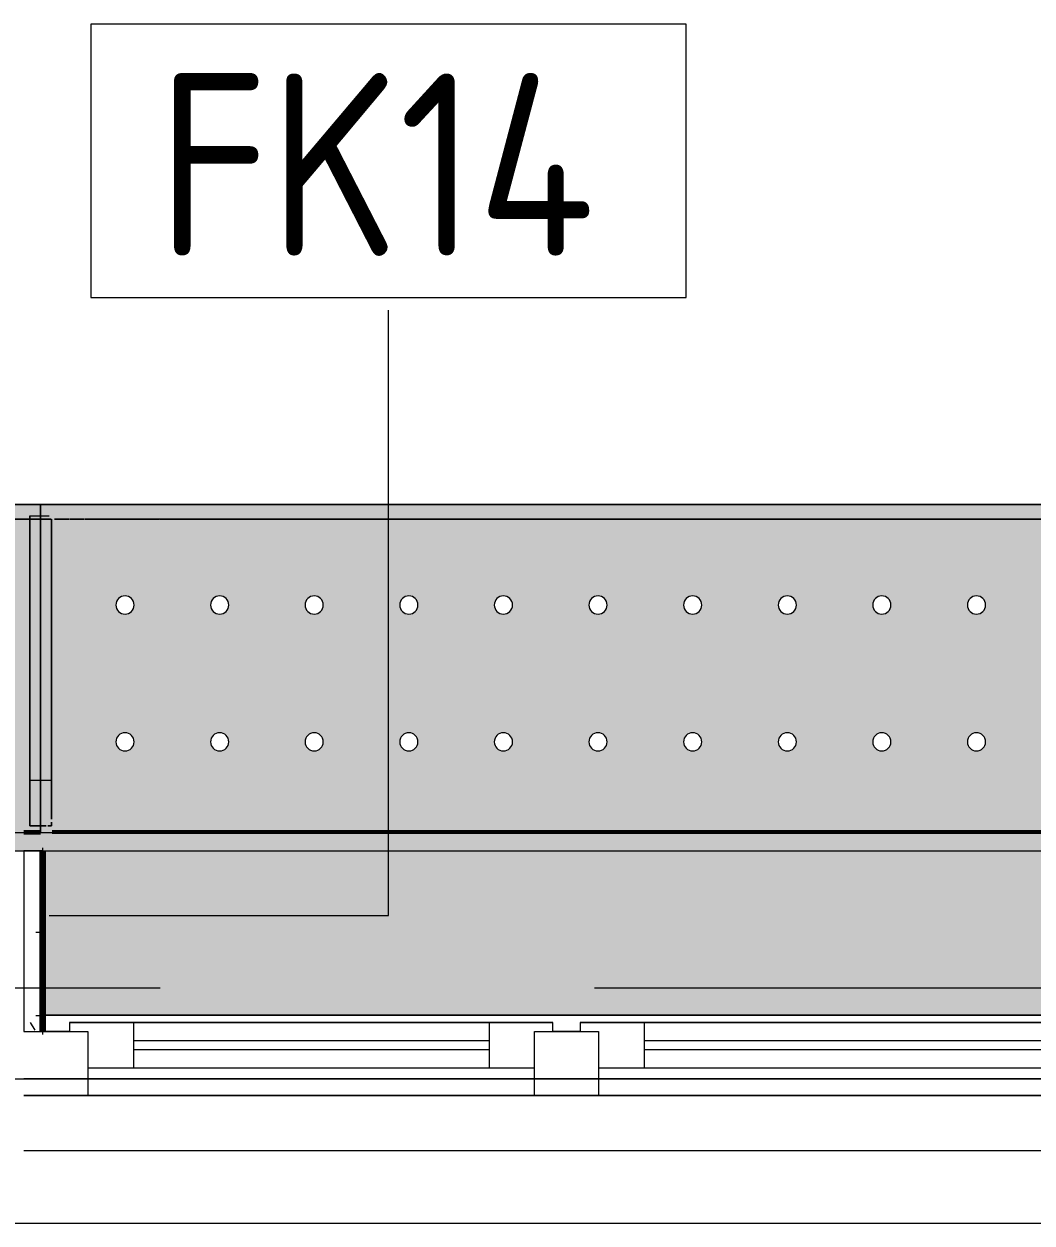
# Model space of a CAD drawing. Header units: millimetres. Extents: x 81469 to 279813, y -8553 to 29000.
# Drawn here: x 94780 to 95886, y -258 to 1057 of the extents above; entities that cross this region are included whole.
import ezdxf

# ---------------------------------------------------------------- set-up
doc = ezdxf.new("R2010")
doc.units = ezdxf.units.MM
doc.linetypes.add('Осевая', pattern=[3175, 635, -476.25, 1587.5, -476.25])
for name, color, linetype, lineweight in [('A-GLAZ', 7, 'Continuous', 9), ('A-GLAZ-1', 7, 'Continuous', 13), ('A-WALL-IDEN', 7, 'Continuous', 9), ('I-WALL', 7, 'Continuous', 9), ('Оси-2', 7, 'Осевая', 9)]:
    doc.layers.add(name, color=color, linetype=linetype, lineweight=lineweight)
for name, color, linetype, lineweight, true_color in [('A-WALL-1', 7, 'Continuous', 9, 0xc0c0c0), ('I-WALL-10', 7, 'Continuous', 53, 0xe0bbbf), ('I-WALL-11', 7, 'Continuous', 53, 0xeaa7bf), ('I-WALL-14', 7, 'Continuous', 80, 0xffd2ff), ('I-WALL-4', 7, 'Continuous', 9, 0xc0c0c0), ('S-WALL-ANLY', 7, 'Continuous', 13, 0x008040), ('Знаки-1', 9, 'Continuous', 9, 0x808080), ('Знаки-3', 7, 'Continuous', 9, 0xd1cabb), ('Знаки-5', 7, 'Continuous', 9, 0xc1bbaf), ('Знаки-6', 7, 'Continuous', 9, 0xaba79f), ('Знаки-7', 7, 'Continuous', 9, 0xccc5b7), ('Знаки-8', 7, 'Continuous', 9, 0xd4ccbd)]:
    doc.layers.add(name, color=color, linetype=linetype, lineweight=lineweight, true_color=true_color)
doc.layers.add('Знаки-4', color=7, linetype='Continuous', lineweight=9, transparency=0.5)
doc.styles.add('GOST Common_1', font='GOST_Common.ttf', dxfattribs={"width": 0.9, "height": 200})
pattern_1 = [(0, (0, 0), (121.92, 30.48), [10.058, -81.382, 10.058, -81.382, -487.68]), (0, (0, 0), (121.92, 30.48), [-182.88, 10.058, -172.822, 10.058, -81.382, -213.36]), (0, (0, 0), (121.92, 30.48), [-457.2, 10.058, -50.902, 10.058, -142.342]), (120, (45.72, 15.24), (-87.356454, 90.345817), [10.058, -81.382, 10.058, -81.382, -487.68]), (120, (45.72, 15.24), (-87.356454, 90.345817), [-182.88, 10.058, -172.822, 10.058, -81.382, -213.36]), (120, (45.72, 15.24), (-87.356454, 90.345817), [-457.2, 10.058, -50.902, 10.058, -142.342]), (240, (60.96, 76.2), (-34.563546, -120.825817), [10.058, -81.382, 10.058, -81.382, -487.68]), (240, (60.96, 76.2), (-34.563546, -120.825817), [-182.88, 10.058, -172.822, 10.058, -81.382, -213.36]), (240, (60.96, 76.2), (-34.563546, -120.825817), [-457.2, 10.058, -50.902, 10.058, -142.342])]

# ---------------------------------------------------------------- blocks, each defined once
blk = doc.blocks.new('120_Окно_СКБ_2Ст_Фрамуга сверху - 120_Окно_СКБ_2Ст_2300х2500_h_ ДОО-19727959-План отделки стен 3 этажа в осях 23-33')
at = {"layer": 'A-GLAZ'}
for p, q in [((1150, -57), (-1150, -57)), ((-1080, -57), (1080, -57)), ((-1030, -107), (470, -107)), ((470, -117), (-1030, -117)), ((640, -107), (1030, -107)), ((1030, -117), (640, -117)), ((540, -127), (570, -127)), ((540, -127), (570, -127)), ((1100, -127), (1130, -127))]:
    blk.add_line(p, q, dxfattribs=at)
at = {"layer": 'A-GLAZ-1'}
for p, q in [((520, -127), (520, -57)), ((520, -57), (590, -57)), ((590, -57), (590, -127)), ((1080, -127), (1080, -57)), ((1080, -57), (1150, -57)), ((520, -87), (-1080, -87)), ((470, -137), (470, -87)), ((520, -127), (520, -87)), ((1080, -87), (590, -87)), ((590, -87), (590, -127)), ((640, -137), (640, -87)), ((1030, -137), (1030, -87)), ((1080, -127), (1080, -87)), ((590, -127), (520, -127)), ((540, -127), (520, -127)), ((540, -137), (540, -127)), ((590, -127), (570, -127)), ((570, -127), (570, -137)), ((1150, -127), (1080, -127)), ((1100, -127), (1080, -127)), ((1100, -137), (1100, -127)), ((-1100, -137), (540, -137)), ((540, -137), (-1100, -137)), ((570, -137), (1100, -137)), ((1100, -137), (570, -137))]:
    blk.add_line(p, q, dxfattribs=at)
blk = doc.blocks.new('Зашивка радиатора_ с перфорацией М7_1 - Зашивка радиатора_ с перфорацией М7_1-31137119-План отделки стен 3 этажа в осях 23-33')
at = {"layer": 'Знаки-4'}
for points in [[(1888.3, 380), (-370, 380), (-370, 200), (1888.3, 200), (1888.3, 301.2)], [(1877.3, -163.9), (-370, -163.9), (-370, -179.9), (1890, -179.9), (1890, -163.9), (1877.7, -163.9)], [(845.9, -163.9), (840, -163.9), (840.7, -179.9), (880, -179.9), (879.3, -163.9), (850, -163.9)], [(850.3, -163.9), (850, -163.9), (850.3, -179.9), (870, -179.9), (869.7, -163.9), (851.3, -163.9)], [(950.3, -163.9), (940, -163.9), (940.7, -179.9), (980, -179.9), (979.3, -163.9), (951.3, -163.9)], [(967.1, -163.9), (950, -163.9), (950.3, -179.9), (970, -179.9), (969.7, -163.9), (967.5, -163.9)], [(1069.7, -163.9), (1040, -163.9), (1040.7, -179.9), (1080, -179.9), (1079.3, -163.9), (1070, -163.9)], [(1050.3, -163.9), (1050, -163.9), (1050.3, -179.9), (1070, -179.9), (1069.7, -163.9), (1051.3, -163.9)], [(1050.3, -163.9), (1050, -163.9), (1050.3, -179.9), (1070, -179.9), (1069.7, -163.9), (1051.3, -163.9)], [(1160, -163.9), (1140, -163.9), (1140.7, -179.9), (1180, -179.9), (1179.3, -163.9), (1165.2, -163.9)], [(1160, -163.9), (1150, -163.9), (1150.3, -179.9), (1170, -179.9), (1169.7, -163.9), (1162.6, -163.9)], [(1240, -163.9), (1240.7, -179.9), (1280, -179.9), (1279.3, -163.9), (1240.7, -163.9)], [(1250.3, -163.9), (1250, -163.9), (1250.3, -179.9), (1270, -179.9), (1269.7, -163.9), (1251.3, -163.9)], [(1350.3, -163.9), (1340, -163.9), (1340.7, -179.9), (1380, -179.9), (1379.3, -163.9), (1351.3, -163.9)], [(1367.1, -163.9), (1350, -163.9), (1350.3, -179.9), (1370, -179.9), (1369.7, -163.9), (1368.7, -163.9)], [(1350.3, -163.9), (1350, -163.9), (1350.3, -179.9), (1370, -179.9), (1369.7, -163.9), (1351.3, -163.9)], [(1445.9, -163.9), (1440, -163.9), (1440.7, -179.9), (1480, -179.9), (1479.3, -163.9), (1450, -163.9)], [(1467.1, -163.9), (1450, -163.9), (1450.3, -179.9), (1470, -179.9), (1469.7, -163.9), (1468.7, -163.9)], [(1540, -163.9), (1540.7, -179.9), (1580, -179.9), (1579.3, -163.9), (1540.7, -163.9)], [(1552.9, -163.9), (1550, -163.9), (1550.3, -179.9), (1570, -179.9), (1569.7, -163.9), (1555, -163.9)], [(1655, -163.9), (1640, -163.9), (1640.7, -179.9), (1680, -179.9), (1679.3, -163.9), (1657.4, -163.9)], [(1650.3, -163.9), (1650, -163.9), (1650.3, -179.9), (1670, -179.9), (1669.7, -163.9), (1651.3, -163.9)], [(1670, -163.9), (1650, -163.9), (1650.3, -179.9), (1670, -179.9)], [(1742.7, -163.9), (1740, -163.9), (1740.7, -179.9), (1780, -179.9), (1779.3, -163.9), (1742.8, -163.9)], [(1768.7, -163.9), (1750, -164.7), (1750.3, -179.9), (1770, -179.9), (1769.7, -163.9)]]:
    blk.add_hatch(color=256, dxfattribs=at).paths.add_polyline_path(points)
h = blk.add_hatch(color=256, dxfattribs=at)
h.paths.add_polyline_path([(1890, 180), (-370, 179.5), (-370, -179.9), (1890, -179.9), (1890, 172.8)])
h.paths.add_polyline_path([(1071.2, 90.4), (1076.2, 89), (1079.9, 85.4), (1081.2, 80.4), (1079.9, 75.4), (1076.2, 71.7), (1071.2, 70.4), (1066.2, 71.7), (1062.6, 75.4), (1061.2, 80.4), (1062.6, 85.4), (1066.2, 89), (1068.7, 90)])
h.paths.add_polyline_path([(863.7, 90.4), (868.7, 89), (872.4, 85.4), (873.7, 80.4), (872.4, 75.4), (868.7, 71.7), (863.7, 70.4), (858.7, 71.7), (855.1, 75.4), (853.7, 80.4), (855.1, 85.4), (858.7, 89), (861.2, 90)])
h.paths.add_polyline_path([(967.5, 90.4), (972.5, 89), (976.2, 85.4), (977.5, 80.4), (976.2, 75.4), (972.5, 71.7), (967.5, 70.4), (962.5, 71.7), (958.8, 75.4), (957.5, 80.4), (958.8, 85.4), (962.5, 89), (964.9, 90)])
h.paths.add_polyline_path([(1590, 90.4), (1595, 89), (1598.7, 85.4), (1600, 80.4), (1598.7, 75.4), (1595, 71.7), (1590, 70.4), (1585, 71.7), (1581.3, 75.4), (1580, 80.4), (1581.3, 85.4), (1585, 89), (1587.4, 90)])
h.paths.add_polyline_path([(1175, 90.4), (1180, 89), (1183.7, 85.4), (1185, 80.4), (1183.7, 75.4), (1180, 71.7), (1175, 70.4), (1170, 71.7), (1166.3, 75.4), (1165, 80.4), (1166.3, 85.4), (1170, 89), (1172.4, 90)])
h.paths.add_polyline_path([(1486.2, 90.4), (1491.2, 89), (1494.9, 85.4), (1496.2, 80.4), (1494.9, 75.4), (1491.2, 71.7), (1486.2, 70.4), (1481.2, 71.7), (1477.6, 75.4), (1476.2, 80.4), (1477.6, 85.4), (1481.2, 89), (1483.7, 90)])
h.paths.add_polyline_path([(1382.5, 90.4), (1387.5, 89), (1391.2, 85.4), (1392.5, 80.4), (1391.2, 75.4), (1387.5, 71.7), (1382.5, 70.4), (1377.5, 71.7), (1373.8, 75.4), (1372.5, 80.4), (1373.8, 85.4), (1377.5, 89), (1379.9, 90)])
h.paths.add_polyline_path([(1278.7, 90.4), (1283.7, 89), (1287.4, 85.4), (1288.7, 80.4), (1287.4, 75.4), (1283.7, 71.7), (1278.7, 70.4), (1273.7, 71.7), (1270.1, 75.4), (1268.7, 80.4), (1270.1, 85.4), (1273.7, 89), (1276.2, 90)])
h.paths.add_polyline_path([(1797.5, 90.4), (1802.5, 89), (1806.2, 85.4), (1807.5, 80.4), (1806.2, 75.4), (1802.5, 71.7), (1797.5, 70.4), (1792.5, 71.7), (1788.8, 75.4), (1787.5, 80.4), (1788.8, 85.4), (1792.5, 89), (1794.9, 90)])
h.paths.add_polyline_path([(1693.7, 90.4), (1698.7, 89), (1702.4, 85.4), (1703.7, 80.4), (1702.4, 75.4), (1698.7, 71.7), (1693.7, 70.4), (1688.7, 71.7), (1685.1, 75.4), (1683.7, 80.4), (1685.1, 85.4), (1688.7, 89), (1691.2, 90)])
h.paths.add_polyline_path([(-277.5, 90.4), (-272.5, 89), (-268.8, 85.4), (-267.5, 80.4), (-268.8, 75.4), (-272.5, 71.7), (-277.5, 70.4), (-282.5, 71.7), (-286.2, 75.4), (-287.5, 80.4), (-286.2, 85.4), (-282.5, 89), (-280.1, 90)])
h.paths.add_polyline_path([(552.5, 90.4), (557.5, 89), (561.2, 85.4), (562.5, 80.4), (561.2, 75.4), (557.5, 71.7), (552.5, 70.4), (547.5, 71.7), (543.8, 75.4), (542.5, 80.4), (543.8, 85.4), (547.5, 89), (549.9, 90)])
h.paths.add_polyline_path([(656.2, 90.4), (661.2, 89), (664.9, 85.4), (666.2, 80.4), (664.9, 75.4), (661.2, 71.7), (656.2, 70.4), (651.2, 71.7), (647.6, 75.4), (646.2, 80.4), (647.6, 85.4), (651.2, 89), (653.7, 90)])
h.paths.add_polyline_path([(137.5, 90.4), (142.5, 89), (146.2, 85.4), (147.5, 80.4), (146.2, 75.4), (142.5, 71.7), (137.5, 70.4), (132.5, 71.7), (128.8, 75.4), (127.5, 80.4), (128.8, 85.4), (132.5, 89), (134.9, 90)])
h.paths.add_polyline_path([(-70, 90.4), (-65, 89), (-61.3, 85.4), (-60, 80.4), (-61.3, 75.4), (-65, 71.7), (-70, 70.4), (-75, 71.7), (-78.7, 75.4), (-80, 80.4), (-78.7, 85.4), (-75, 89), (-72.6, 90)])
h.paths.add_polyline_path([(345, 90.4), (350, 89), (353.7, 85.4), (355, 80.4), (353.7, 75.4), (350, 71.7), (345, 70.4), (340, 71.7), (336.3, 75.4), (335, 80.4), (336.3, 85.4), (340, 89), (342.4, 90)])
h.paths.add_polyline_path([(241.2, 90.4), (246.2, 89), (249.9, 85.4), (251.2, 80.4), (249.9, 75.4), (246.2, 71.7), (241.2, 70.4), (236.2, 71.7), (232.6, 75.4), (231.2, 80.4), (232.6, 85.4), (236.2, 89), (238.7, 90)])
h.paths.add_polyline_path([(-173.8, 90.4), (-168.8, 89), (-165.1, 85.4), (-163.8, 80.4), (-165.1, 75.4), (-168.8, 71.7), (-173.8, 70.4), (-178.8, 71.7), (-182.4, 75.4), (-183.8, 80.4), (-182.4, 85.4), (-178.8, 89), (-176.3, 90)])
h.paths.add_polyline_path([(448.7, 90.4), (453.7, 89), (457.4, 85.4), (458.7, 80.4), (457.4, 75.4), (453.7, 71.7), (448.7, 70.4), (443.7, 71.7), (440.1, 75.4), (438.7, 80.4), (440.1, 85.4), (443.7, 89), (446.2, 90)])
h.paths.add_polyline_path([(33.7, 90.4), (38.7, 89), (42.4, 85.4), (43.7, 80.4), (42.4, 75.4), (38.7, 71.7), (33.7, 70.4), (28.7, 71.7), (25.1, 75.4), (23.7, 80.4), (25.1, 85.4), (28.7, 89), (31.2, 90)])
h.paths.add_polyline_path([(760, 90.4), (765, 89), (768.7, 85.4), (770, 80.4), (768.7, 75.4), (765, 71.7), (760, 70.4), (755, 71.7), (751.3, 75.4), (750, 80.4), (751.3, 85.4), (755, 89), (757.4, 90)])
h.paths.add_polyline_path([(760, -59.6), (765, -61), (768.7, -64.6), (770, -69.6), (768.7, -74.6), (765, -78.3), (760, -79.6), (755, -78.3), (751.3, -74.6), (750, -69.6), (751.3, -64.6), (755, -61), (757.4, -60)])
h.paths.add_polyline_path([(1382.5, -59.6), (1387.5, -61), (1391.2, -64.6), (1392.5, -69.6), (1391.2, -74.6), (1387.5, -78.3), (1382.5, -79.6), (1377.5, -78.3), (1373.8, -74.6), (1372.5, -69.6), (1373.8, -64.6), (1377.5, -61), (1379.9, -60)])
h.paths.add_polyline_path([(1278.7, -59.6), (1283.7, -61), (1287.4, -64.6), (1288.7, -69.6), (1287.4, -74.6), (1283.7, -78.3), (1278.7, -79.6), (1273.7, -78.3), (1270.1, -74.6), (1268.7, -69.6), (1270.1, -64.6), (1273.7, -61), (1276.2, -60)])
h.paths.add_polyline_path([(1175, -59.6), (1180, -61), (1183.7, -64.6), (1185, -69.6), (1183.7, -74.6), (1180, -78.3), (1175, -79.6), (1170, -78.3), (1166.3, -74.6), (1165, -69.6), (1166.3, -64.6), (1170, -61), (1172.4, -60)])
h.paths.add_polyline_path([(863.7, -59.6), (868.7, -61), (872.4, -64.6), (873.7, -69.6), (872.4, -74.6), (868.7, -78.3), (863.7, -79.6), (858.7, -78.3), (855.1, -74.6), (853.7, -69.6), (855.1, -64.6), (858.7, -61), (861.2, -60)])
h.paths.add_polyline_path([(1071.2, -59.6), (1076.2, -61), (1079.9, -64.6), (1081.2, -69.6), (1079.9, -74.6), (1076.2, -78.3), (1071.2, -79.6), (1066.2, -78.3), (1062.6, -74.6), (1061.2, -69.6), (1062.6, -64.6), (1066.2, -61), (1068.7, -60)])
h.paths.add_polyline_path([(967.5, -59.6), (972.5, -61), (976.2, -64.6), (977.5, -69.6), (976.2, -74.6), (972.5, -78.3), (967.5, -79.6), (962.5, -78.3), (958.8, -74.6), (957.5, -69.6), (958.8, -64.6), (962.5, -61), (964.9, -60)])
h.paths.add_polyline_path([(1486.2, -59.6), (1491.2, -61), (1494.9, -64.6), (1496.2, -69.6), (1494.9, -74.6), (1491.2, -78.3), (1486.2, -79.6), (1481.2, -78.3), (1477.6, -74.6), (1476.2, -69.6), (1477.6, -64.6), (1481.2, -61), (1483.7, -60)])
h.paths.add_polyline_path([(1797.5, -59.6), (1802.5, -61), (1806.2, -64.6), (1807.5, -69.6), (1806.2, -74.6), (1802.5, -78.3), (1797.5, -79.6), (1792.5, -78.3), (1788.8, -74.6), (1787.5, -69.6), (1788.8, -64.6), (1792.5, -61), (1794.9, -60)])
h.paths.add_polyline_path([(1693.7, -59.6), (1698.7, -61), (1702.4, -64.6), (1703.7, -69.6), (1702.4, -74.6), (1698.7, -78.3), (1693.7, -79.6), (1688.7, -78.3), (1685.1, -74.6), (1683.7, -69.6), (1685.1, -64.6), (1688.7, -61), (1691.2, -60)])
h.paths.add_polyline_path([(1590, -59.6), (1595, -61), (1598.7, -64.6), (1600, -69.6), (1598.7, -74.6), (1595, -78.3), (1590, -79.6), (1585, -78.3), (1581.3, -74.6), (1580, -69.6), (1581.3, -64.6), (1585, -61), (1587.4, -60)])
h.paths.add_polyline_path([(656.2, -59.6), (661.2, -61), (664.9, -64.6), (666.2, -69.6), (664.9, -74.6), (661.2, -78.3), (656.2, -79.6), (651.2, -78.3), (647.6, -74.6), (646.2, -69.6), (647.6, -64.6), (651.2, -61), (653.7, -60)])
h.paths.add_polyline_path([(552.5, -59.6), (557.5, -61), (561.2, -64.6), (562.5, -69.6), (561.2, -74.6), (557.5, -78.3), (552.5, -79.6), (547.5, -78.3), (543.8, -74.6), (542.5, -69.6), (543.8, -64.6), (547.5, -61), (549.9, -60)])
h.paths.add_polyline_path([(-277.5, -59.6), (-272.5, -61), (-268.8, -64.6), (-267.5, -69.6), (-268.8, -74.6), (-272.5, -78.3), (-277.5, -79.6), (-282.5, -78.3), (-286.2, -74.6), (-287.5, -69.6), (-286.2, -64.6), (-282.5, -61), (-280.1, -60)])
h.paths.add_polyline_path([(137.5, -59.6), (142.5, -61), (146.2, -64.6), (147.5, -69.6), (146.2, -74.6), (142.5, -78.3), (137.5, -79.6), (132.5, -78.3), (128.8, -74.6), (127.5, -69.6), (128.8, -64.6), (132.5, -61), (134.9, -60)])
h.paths.add_polyline_path([(33.7, -59.6), (38.7, -61), (42.4, -64.6), (43.7, -69.6), (42.4, -74.6), (38.7, -78.3), (33.7, -79.6), (28.7, -78.3), (25.1, -74.6), (23.7, -69.6), (25.1, -64.6), (28.7, -61), (31.2, -60)])
h.paths.add_polyline_path([(345, -59.6), (350, -61), (353.7, -64.6), (355, -69.6), (353.7, -74.6), (350, -78.3), (345, -79.6), (340, -78.3), (336.3, -74.6), (335, -69.6), (336.3, -64.6), (340, -61), (342.4, -60)])
h.paths.add_polyline_path([(241.2, -59.6), (246.2, -61), (249.9, -64.6), (251.2, -69.6), (249.9, -74.6), (246.2, -78.3), (241.2, -79.6), (236.2, -78.3), (232.6, -74.6), (231.2, -69.6), (232.6, -64.6), (236.2, -61), (238.7, -60)])
h.paths.add_polyline_path([(-173.8, -59.6), (-168.8, -61), (-165.1, -64.6), (-163.8, -69.6), (-165.1, -74.6), (-168.8, -78.3), (-173.8, -79.6), (-178.8, -78.3), (-182.4, -74.6), (-183.8, -69.6), (-182.4, -64.6), (-178.8, -61), (-176.3, -60)])
h.paths.add_polyline_path([(-70, -59.6), (-65, -61), (-61.3, -64.6), (-60, -69.6), (-61.3, -74.6), (-65, -78.3), (-70, -79.6), (-75, -78.3), (-78.7, -74.6), (-80, -69.6), (-78.7, -64.6), (-75, -61), (-72.6, -60)])
h.paths.add_polyline_path([(448.7, -59.6), (453.7, -61), (457.4, -64.6), (458.7, -69.6), (457.4, -74.6), (453.7, -78.3), (448.7, -79.6), (443.7, -78.3), (440.1, -74.6), (438.7, -69.6), (440.1, -64.6), (443.7, -61), (446.2, -60)])
at = {"layer": 'Знаки-1'}
for p, q in [((1888.3, 380), (-370, 380)), ((1890, -179.9), (1890, 180)), ((-370, -179.9), (1890, -179.9))]:
    blk.add_line(p, q, dxfattribs=at)
for centre, start, end in [((863.7, 80.4), 0, 180), ((863.7, 80.4), 180, 0), ((967.5, 80.4), 0, 180), ((967.5, 80.4), 180, 0), ((1071.2, 80.4), 0, 180), ((1071.2, 80.4), 180, 0), ((1175, 80.4), 0, 180), ((1175, 80.4), 180, 0), ((1278.7, 80.4), 0, 180), ((1278.7, 80.4), 180, 0), ((1382.5, 80.4), 0, 180), ((1382.5, 80.4), 180, 0), ((1486.2, 80.4), 0, 180), ((1486.2, 80.4), 180, 360), ((1590, 80.4), 0, 180), ((1590, 80.4), 180, 0), ((1693.7, 80.4), 0, 180), ((1693.7, 80.4), 180, 360), ((1797.5, 80.4), 0, 180), ((1797.5, 80.4), 180, 0), ((863.7, -69.6), 0, 180), ((967.5, -69.6), 0, 180), ((1071.2, -69.6), 0, 180), ((1175, -69.6), 0, 180), ((1278.7, -69.6), 0, 180), ((1382.5, -69.6), 0, 180), ((1486.2, -69.6), 0, 180), ((1590, -69.6), 0, 180), ((1693.7, -69.6), 0, 180), ((1797.5, -69.6), 0, 180), ((863.7, -69.6), 180, 0), ((967.5, -69.6), 180, 0), ((1071.2, -69.6), 180, 0), ((1175, -69.6), 180, 0), ((1278.7, -69.6), 180, 0), ((1382.5, -69.6), 180, 0), ((1486.2, -69.6), 180, 0), ((1590, -69.6), 180, 0), ((1693.7, -69.6), 180, 0), ((1797.5, -69.6), 180, 0)]:
    blk.add_arc(centre, 10, start, end, dxfattribs=at)
at = {"layer": 'Знаки-3'}
for p, q in [((854.8, -163.9), (851.3, -163.9)), ((865, -163.9), (855, -163.9)), ((868.7, -163.9), (865.2, -163.9)), ((954.8, -163.9), (951.3, -163.9)), ((965, -163.9), (955, -163.9)), ((968.7, -163.9), (965.2, -163.9)), ((1051.3, -163.9), (1054.8, -163.9)), ((1054.8, -163.9), (1051.3, -163.9)), ((1055, -163.9), (1063.9, -163.9)), ((1063.9, -163.9), (1055, -163.9)), ((1065.2, -163.9), (1068.7, -163.9)), ((1068.7, -163.9), (1065.2, -163.9)), ((1154.8, -163.9), (1151.3, -163.9)), ((1165, -163.9), (1155, -163.9)), ((1168.7, -163.9), (1165.2, -163.9)), ((1254.8, -163.9), (1251.3, -163.9)), ((1265, -163.9), (1255, -163.9)), ((1268.7, -163.9), (1265.2, -163.9)), ((1351.3, -163.9), (1354.8, -163.9)), ((1354.8, -163.9), (1351.3, -163.9)), ((1355, -163.9), (1365, -163.9)), ((1365, -163.9), (1355, -163.9)), ((1365.2, -163.9), (1368.7, -163.9)), ((1368.7, -163.9), (1365.2, -163.9)), ((1454.8, -163.9), (1451.3, -163.9)), ((1465, -163.9), (1455, -163.9)), ((1468.7, -163.9), (1465.2, -163.9)), ((1554.8, -163.9), (1551.3, -163.9)), ((1565, -163.9), (1555, -163.9)), ((1568.7, -163.9), (1565.2, -163.9)), ((1651.3, -163.9), (1654.8, -163.9)), ((1654.8, -163.9), (1651.3, -163.9)), ((1655, -163.9), (1665, -163.9)), ((1665, -163.9), (1655, -163.9)), ((1665.2, -163.9), (1668.7, -163.9)), ((1668.7, -163.9), (1665.2, -163.9)), ((1754.8, -163.9), (1751.3, -163.9)), ((1759.4, -163.9), (1755, -163.9)), ((1765, -163.9), (1760, -163.9)), ((1768.7, -163.9), (1765.2, -163.9)), ((1890, -163.9), (1878.3, -163.9)), ((1890, -163.9), (1890, -167.4)), ((851.3, -179.9), (854.8, -179.9)), ((855, -179.9), (865, -179.9)), ((865.2, -179.9), (868.7, -179.9)), ((951.3, -179.9), (954.8, -179.9)), ((955, -179.9), (965, -179.9)), ((965.2, -179.9), (968.7, -179.9)), ((1051.3, -179.9), (1054.8, -179.9)), ((1054.8, -179.9), (1051.3, -179.9)), ((1055, -179.9), (1063.9, -179.9)), ((1063.9, -179.9), (1055, -179.9)), ((1065.2, -179.9), (1068.7, -179.9)), ((1068.7, -179.9), (1065.2, -179.9)), ((1151.3, -179.9), (1154.8, -179.9)), ((1155, -179.9), (1165, -179.9)), ((1165.2, -179.9), (1168.7, -179.9)), ((1251.3, -179.9), (1254.8, -179.9)), ((1255, -179.9), (1265, -179.9)), ((1265.2, -179.9), (1268.7, -179.9)), ((1351.3, -179.9), (1354.8, -179.9)), ((1354.8, -179.9), (1351.3, -179.9)), ((1355, -179.9), (1365, -179.9)), ((1365, -179.9), (1355, -179.9)), ((1365.2, -179.9), (1368.7, -179.9)), ((1368.7, -179.9), (1365.2, -179.9)), ((1451.3, -179.9), (1454.8, -179.9)), ((1455, -179.9), (1465, -179.9)), ((1465.2, -179.9), (1468.7, -179.9)), ((1551.3, -179.9), (1554.8, -179.9)), ((1555, -179.9), (1565, -179.9)), ((1565.2, -179.9), (1568.7, -179.9)), ((1651.3, -179.9), (1654.8, -179.9)), ((1654.8, -179.9), (1651.3, -179.9)), ((1655, -179.9), (1665, -179.9)), ((1665, -179.9), (1655, -179.9)), ((1665.2, -179.9), (1668.7, -179.9)), ((1668.7, -179.9), (1665.2, -179.9)), ((1751.3, -179.9), (1754.8, -179.9)), ((1755, -179.9), (1765, -179.9)), ((1765.2, -179.9), (1768.7, -179.9))]:
    blk.add_line(p, q, dxfattribs=at)
at = {"layer": 'Знаки-5'}
for p, q in [((840, -163.9), (780, -163.9)), ((840, -163.9), (880, -163.9)), ((840.7, -163.9), (840, -163.9)), ((854.8, -163.9), (840.7, -163.9)), ((880, -163.9), (854.8, -163.9)), ((940, -163.9), (880, -163.9)), ((940, -163.9), (945.9, -163.9)), ((950, -163.9), (940, -163.9)), ((945.9, -163.9), (950, -163.9)), ((950, -163.9), (969.7, -163.9)), ((957.4, -163.9), (950, -163.9)), ((967.1, -163.9), (957.4, -163.9)), ((970, -163.9), (967.1, -163.9)), ((969.7, -163.9), (970, -163.9)), ((970, -163.9), (980, -163.9)), ((980, -163.9), (970, -163.9)), ((1040, -163.9), (980, -163.9)), ((1040, -163.9), (1045.9, -163.9)), ((1050, -163.9), (1040, -163.9)), ((1045.9, -163.9), (1050, -163.9)), ((1050, -163.9), (1070, -163.9)), ((1050.3, -163.9), (1050, -163.9)), ((1057.4, -163.9), (1050.3, -163.9)), ((1070, -163.9), (1057.4, -163.9)), ((1070, -163.9), (1080, -163.9)), ((1080, -163.9), (1070, -163.9)), ((1140, -163.9), (1080, -163.9)), ((1140, -163.9), (1179.3, -163.9)), ((1145.9, -163.9), (1140, -163.9)), ((1170, -163.9), (1145.9, -163.9)), ((1180, -163.9), (1170, -163.9)), ((1179.3, -163.9), (1180, -163.9)), ((1240, -163.9), (1180, -163.9)), ((1240, -163.9), (1242.7, -163.9)), ((1245.9, -163.9), (1240, -163.9)), ((1242.7, -163.9), (1250, -163.9)), ((1250, -163.9), (1245.9, -163.9)), ((1250, -163.9), (1251.3, -163.9)), ((1270, -163.9), (1250, -163.9)), ((1251.3, -163.9), (1262.6, -163.9)), ((1262.6, -163.9), (1270, -163.9)), ((1270, -163.9), (1279.3, -163.9)), ((1280, -163.9), (1270, -163.9)), ((1279.3, -163.9), (1280, -163.9)), ((1340, -163.9), (1280, -163.9)), ((1340, -163.9), (1350, -163.9)), ((1350, -163.9), (1340, -163.9)), ((1350, -163.9), (1365, -163.9)), ((1365, -163.9), (1350, -163.9)), ((1365, -163.9), (1370, -163.9)), ((1370, -163.9), (1365, -163.9)), ((1370, -163.9), (1380, -163.9)), ((1380, -163.9), (1370, -163.9)), ((1440, -163.9), (1380, -163.9)), ((1440, -163.9), (1450, -163.9)), ((1480, -163.9), (1440, -163.9)), ((1450, -163.9), (1470, -163.9)), ((1470, -163.9), (1480, -163.9)), ((1540, -163.9), (1480, -163.9)), ((1540, -163.9), (1550, -163.9)), ((1550, -163.9), (1540, -163.9)), ((1550, -163.9), (1570, -163.9)), ((1570, -163.9), (1550, -163.9)), ((1570, -163.9), (1580, -163.9)), ((1580, -163.9), (1570, -163.9)), ((1640, -163.9), (1580, -163.9)), ((1640, -163.9), (1650, -163.9)), ((1645.9, -163.9), (1640, -163.9)), ((1650, -163.9), (1645.9, -163.9)), ((1650, -163.9), (1655, -163.9)), ((1670, -163.9), (1650, -163.9)), ((1655, -163.9), (1665, -163.9)), ((1665, -163.9), (1670, -163.9)), ((1670, -163.9), (1680, -163.9)), ((1680, -163.9), (1670, -163.9)), ((1740, -163.9), (1680, -163.9)), ((1740, -163.9), (1742.7, -163.9)), ((1740.7, -163.9), (1740, -163.9)), ((1742.7, -163.9), (1740.7, -163.9)), ((1742.8, -163.9), (1759.4, -163.9)), ((1759.4, -163.9), (1742.8, -163.9)), ((1760, -163.9), (1770, -163.9)), ((1779.3, -163.9), (1760, -163.9)), ((1770, -163.9), (1780, -163.9)), ((1780, -163.9), (1779.3, -163.9)), ((1842.1, -163.9), (1780, -163.9)), ((1858.4, -163.9), (1842.7, -163.9)), ((1874.9, -163.9), (1859.2, -163.9)), ((1878.3, -163.9), (1890, -163.9)), ((1890, -167.4), (1890, -163.9)), ((1890, -167.4), (1890, -179.9)), ((780, -179.9), (840, -179.9)), ((840, -179.9), (842.7, -179.9)), ((842.7, -179.9), (840, -179.9)), ((842.7, -179.9), (870, -179.9)), ((845.9, -179.9), (842.7, -179.9)), ((850, -179.9), (845.9, -179.9)), ((865.2, -179.9), (850, -179.9)), ((870, -179.9), (865.2, -179.9)), ((870, -179.9), (880, -179.9)), ((874.1, -179.9), (870, -179.9)), ((880, -179.9), (874.1, -179.9)), ((880, -179.9), (940, -179.9)), ((940, -179.9), (940.7, -179.9)), ((940.7, -179.9), (940, -179.9)), ((940.7, -179.9), (950, -179.9)), ((942.7, -179.9), (940.7, -179.9)), ((945.9, -179.9), (942.7, -179.9)), ((950, -179.9), (945.9, -179.9)), ((950, -179.9), (951.3, -179.9)), ((952.9, -179.9), (950, -179.9)), ((951.3, -179.9), (955, -179.9)), ((955, -179.9), (952.9, -179.9)), ((955, -179.9), (965, -179.9)), ((960, -179.9), (955, -179.9)), ((969.7, -179.9), (960, -179.9)), ((965, -179.9), (969.7, -179.9)), ((969.7, -179.9), (970, -179.9)), ((970, -179.9), (969.7, -179.9)), ((970, -179.9), (974.1, -179.9)), ((979.3, -179.9), (970, -179.9)), ((974.1, -179.9), (980, -179.9)), ((980, -179.9), (979.3, -179.9)), ((980, -179.9), (1040, -179.9)), ((1040, -179.9), (1045.9, -179.9)), ((1050, -179.9), (1040, -179.9)), ((1045.9, -179.9), (1050, -179.9)), ((1050, -179.9), (1052.9, -179.9)), ((1062.6, -179.9), (1050, -179.9)), ((1052.9, -179.9), (1055, -179.9)), ((1055, -179.9), (1065, -179.9)), ((1067.1, -179.9), (1062.6, -179.9)), ((1065, -179.9), (1070, -179.9)), ((1070, -179.9), (1067.1, -179.9)), ((1070, -179.9), (1080, -179.9)), ((1074.1, -179.9), (1070, -179.9)), ((1080, -179.9), (1074.1, -179.9)), ((1080, -179.9), (1140, -179.9)), ((1140, -179.9), (1142.7, -179.9)), ((1177.3, -179.9), (1140, -179.9)), ((1142.7, -179.9), (1165.2, -179.9)), ((1165.2, -179.9), (1174.1, -179.9)), ((1174.1, -179.9), (1180, -179.9)), ((1180, -179.9), (1177.3, -179.9)), ((1180, -179.9), (1240, -179.9)), ((1240, -179.9), (1250, -179.9)), ((1250, -179.9), (1240, -179.9)), ((1250, -179.9), (1255, -179.9)), ((1270, -179.9), (1250, -179.9)), ((1255, -179.9), (1265, -179.9)), ((1265, -179.9), (1270, -179.9)), ((1270, -179.9), (1280, -179.9)), ((1280, -179.9), (1270, -179.9)), ((1280, -179.9), (1340, -179.9)), ((1340, -179.9), (1350, -179.9)), ((1350, -179.9), (1340, -179.9)), ((1350, -179.9), (1365, -179.9)), ((1365, -179.9), (1350, -179.9)), ((1365, -179.9), (1370, -179.9)), ((1370, -179.9), (1365, -179.9)), ((1370, -179.9), (1380, -179.9)), ((1380, -179.9), (1370, -179.9)), ((1380, -179.9), (1440, -179.9)), ((1440, -179.9), (1450, -179.9)), ((1480, -179.9), (1440, -179.9)), ((1450, -179.9), (1470, -179.9)), ((1470, -179.9), (1480, -179.9)), ((1480, -179.9), (1540, -179.9)), ((1540, -179.9), (1550, -179.9)), ((1550, -179.9), (1540, -179.9)), ((1550, -179.9), (1570, -179.9)), ((1570, -179.9), (1550, -179.9)), ((1570, -179.9), (1580, -179.9)), ((1580, -179.9), (1570, -179.9)), ((1580, -179.9), (1640, -179.9)), ((1640, -179.9), (1650, -179.9)), ((1650, -179.9), (1640, -179.9)), ((1650, -179.9), (1652.9, -179.9)), ((1657.4, -179.9), (1650, -179.9)), ((1652.9, -179.9), (1655, -179.9)), ((1655, -179.9), (1667.1, -179.9)), ((1668.7, -179.9), (1657.4, -179.9)), ((1667.1, -179.9), (1670, -179.9)), ((1670, -179.9), (1668.7, -179.9)), ((1670, -179.9), (1674.1, -179.9)), ((1677.3, -179.9), (1670, -179.9)), ((1674.1, -179.9), (1680, -179.9)), ((1680, -179.9), (1677.3, -179.9)), ((1680, -179.9), (1740, -179.9)), ((1740, -179.9), (1780, -179.9)), ((1780, -179.9), (1740, -179.9)), ((1780, -179.9), (1890, -179.9))]:
    blk.add_line(p, q, dxfattribs=at)
at = {"layer": 'Знаки-6'}
for p, q in [((-370, 380), (1888.3, 380)), ((1890, 180), (1890, -179.9)), ((-322.1, -163.9), (1842.1, -163.9)), ((1842.7, -163.9), (1858.4, -163.9)), ((1859.2, -163.9), (1874.9, -163.9)), ((1890, -179.9), (1890, -167.4)), ((1890, -179.9), (-370, -179.9)), ((1890, -179.9), (-370, -179.9))]:
    blk.add_line(p, q, dxfattribs=at)
for centre, start, end in [((863.7, 80.4), 0, 180), ((863.7, 80.4), 180, 360), ((967.5, 80.4), 0, 180), ((967.5, 80.4), 180, 0), ((1071.2, 80.4), 0, 180), ((1071.2, 80.4), 180, 360), ((1175, 80.4), 0, 180), ((1175, 80.4), 180, 360), ((1278.7, 80.4), 0, 180), ((1278.7, 80.4), 180, 360), ((1382.5, 80.4), 0, 180), ((1382.5, 80.4), 180, 360), ((1486.2, 80.4), 0, 180), ((1486.2, 80.4), 180, 360), ((1590, 80.4), 0, 180), ((1590, 80.4), 180, 360), ((1693.7, 80.4), 0, 180), ((1693.7, 80.4), 180, 360), ((1797.5, 80.4), 0, 180), ((1797.5, 80.4), 180, 360), ((863.7, -69.6), 0, 180), ((967.5, -69.6), 0, 180), ((1071.2, -69.6), 0, 180), ((1175, -69.6), 0, 180), ((1278.7, -69.6), 0, 180), ((1382.5, -69.6), 0, 180), ((1486.2, -69.6), 0, 180), ((1590, -69.6), 0, 180), ((1693.7, -69.6), 0, 180), ((1797.5, -69.6), 0, 180), ((863.7, -69.6), 180, 360), ((967.5, -69.6), 180, 360), ((1071.2, -69.6), 180, 360), ((1175, -69.6), 180, 360), ((1278.7, -69.6), 180, 360), ((1382.5, -69.6), 180, 360), ((1486.2, -69.6), 180, 360), ((1590, -69.6), 180, 360), ((1693.7, -69.6), 180, 360), ((1797.5, -69.6), 180, 360)]:
    blk.add_arc(centre, 10, start, end, dxfattribs=at)
at = {"layer": 'Знаки-7'}
for p, q in [((850, -163.9), (840.7, -163.9)), ((850, -163.9), (854.8, -163.9)), ((854.8, -163.9), (850, -163.9)), ((855, -163.9), (865, -163.9)), ((865, -163.9), (855, -163.9)), ((865.2, -163.9), (870, -163.9)), ((870, -163.9), (865.2, -163.9)), ((879.3, -163.9), (870, -163.9)), ((950, -163.9), (940.7, -163.9)), ((951.3, -163.9), (954.8, -163.9)), ((954.8, -163.9), (951.3, -163.9)), ((955, -163.9), (965, -163.9)), ((965, -163.9), (955, -163.9)), ((965.2, -163.9), (968.7, -163.9)), ((968.7, -163.9), (965.2, -163.9)), ((979.3, -163.9), (970, -163.9)), ((1050, -163.9), (1040.7, -163.9)), ((1050, -163.9), (1070, -163.9)), ((1070, -163.9), (1050, -163.9)), ((1079.3, -163.9), (1070, -163.9)), ((1150, -163.9), (1140.7, -163.9)), ((1150, -163.9), (1154.8, -163.9)), ((1154.8, -163.9), (1150, -163.9)), ((1155, -163.9), (1165, -163.9)), ((1165, -163.9), (1155, -163.9)), ((1165.2, -163.9), (1170, -163.9)), ((1170, -163.9), (1165.2, -163.9)), ((1179.3, -163.9), (1170, -163.9)), ((1242.7, -163.9), (1240.7, -163.9)), ((1250, -163.9), (1243.2, -163.9)), ((1251.3, -163.9), (1254.8, -163.9)), ((1254.8, -163.9), (1251.3, -163.9)), ((1255, -163.9), (1265, -163.9)), ((1265, -163.9), (1255, -163.9)), ((1265.2, -163.9), (1268.7, -163.9)), ((1268.7, -163.9), (1265.2, -163.9)), ((1279.3, -163.9), (1270, -163.9)), ((1350, -163.9), (1340.7, -163.9)), ((1350, -163.9), (1370, -163.9)), ((1370, -163.9), (1350, -163.9)), ((1379.3, -163.9), (1370, -163.9)), ((1450, -163.9), (1440.7, -163.9)), ((1450, -163.9), (1454.8, -163.9)), ((1454.8, -163.9), (1450, -163.9)), ((1455, -163.9), (1465, -163.9)), ((1465, -163.9), (1455, -163.9)), ((1465.2, -163.9), (1470, -163.9)), ((1470, -163.9), (1465.2, -163.9)), ((1479.3, -163.9), (1470, -163.9)), ((1550, -163.9), (1540.7, -163.9)), ((1551.3, -163.9), (1554.8, -163.9)), ((1554.8, -163.9), (1551.3, -163.9)), ((1555, -163.9), (1565, -163.9)), ((1565, -163.9), (1555, -163.9)), ((1565.2, -163.9), (1568.7, -163.9)), ((1568.7, -163.9), (1565.2, -163.9)), ((1579.3, -163.9), (1570, -163.9)), ((1650, -163.9), (1640.7, -163.9)), ((1650, -163.9), (1670, -163.9)), ((1670, -163.9), (1650, -163.9)), ((1679.3, -163.9), (1670, -163.9)), ((1742.7, -163.9), (1740.7, -163.9)), ((1750, -163.9), (1742.8, -163.9)), ((1750, -163.9), (1754.8, -163.9)), ((1754.8, -163.9), (1750, -163.9)), ((1755, -163.9), (1759.4, -163.9)), ((1759.4, -163.9), (1755, -163.9)), ((1760, -163.9), (1765, -163.9)), ((1765, -163.9), (1760, -163.9)), ((1765.2, -163.9), (1770, -163.9)), ((1770, -163.9), (1765.2, -163.9)), ((1779.3, -163.9), (1770, -163.9)), ((840.7, -179.9), (850, -179.9)), ((850, -179.9), (854.8, -179.9)), ((854.8, -179.9), (850, -179.9)), ((855, -179.9), (865, -179.9)), ((865, -179.9), (855, -179.9)), ((865.2, -179.9), (870, -179.9)), ((870, -179.9), (865.2, -179.9)), ((870, -179.9), (879.3, -179.9)), ((940.7, -179.9), (950, -179.9)), ((951.3, -179.9), (954.8, -179.9)), ((954.8, -179.9), (951.3, -179.9)), ((955, -179.9), (965, -179.9)), ((965, -179.9), (955, -179.9)), ((965.2, -179.9), (968.7, -179.9)), ((968.7, -179.9), (965.2, -179.9)), ((970, -179.9), (979.3, -179.9)), ((1040.7, -179.9), (1050, -179.9)), ((1050, -179.9), (1070, -179.9)), ((1070, -179.9), (1050, -179.9)), ((1070, -179.9), (1079.3, -179.9)), ((1140.7, -179.9), (1150, -179.9)), ((1150, -179.9), (1154.8, -179.9)), ((1154.8, -179.9), (1150, -179.9)), ((1155, -179.9), (1165, -179.9)), ((1165, -179.9), (1155, -179.9)), ((1165.2, -179.9), (1170, -179.9)), ((1170, -179.9), (1165.2, -179.9)), ((1170, -179.9), (1179.3, -179.9)), ((1240.7, -179.9), (1242.7, -179.9)), ((1243.2, -179.9), (1250, -179.9)), ((1251.3, -179.9), (1254.8, -179.9)), ((1254.8, -179.9), (1251.3, -179.9)), ((1255, -179.9), (1265, -179.9)), ((1265, -179.9), (1255, -179.9)), ((1265.2, -179.9), (1268.7, -179.9)), ((1268.7, -179.9), (1265.2, -179.9)), ((1270, -179.9), (1279.3, -179.9)), ((1340.7, -179.9), (1350, -179.9)), ((1350, -179.9), (1370, -179.9)), ((1370, -179.9), (1350, -179.9)), ((1370, -179.9), (1379.3, -179.9)), ((1440.7, -179.9), (1450, -179.9)), ((1450, -179.9), (1454.8, -179.9)), ((1454.8, -179.9), (1450, -179.9)), ((1455, -179.9), (1465, -179.9)), ((1465, -179.9), (1455, -179.9)), ((1465.2, -179.9), (1470, -179.9)), ((1470, -179.9), (1465.2, -179.9)), ((1470, -179.9), (1479.3, -179.9)), ((1540.7, -179.9), (1550, -179.9)), ((1551.3, -179.9), (1554.8, -179.9)), ((1554.8, -179.9), (1551.3, -179.9)), ((1555, -179.9), (1565, -179.9)), ((1565, -179.9), (1555, -179.9)), ((1565.2, -179.9), (1568.7, -179.9)), ((1568.7, -179.9), (1565.2, -179.9)), ((1570, -179.9), (1579.3, -179.9)), ((1640.7, -179.9), (1650, -179.9)), ((1650, -179.9), (1670, -179.9)), ((1670, -179.9), (1650, -179.9)), ((1670, -179.9), (1679.3, -179.9)), ((1740.7, -179.9), (1750, -179.9)), ((1750, -179.9), (1754.8, -179.9)), ((1754.8, -179.9), (1750, -179.9)), ((1755, -179.9), (1765, -179.9)), ((1765, -179.9), (1755, -179.9)), ((1765.2, -179.9), (1770, -179.9)), ((1770, -179.9), (1765.2, -179.9)), ((1770, -179.9), (1779.3, -179.9))]:
    blk.add_line(p, q, dxfattribs=at)
at = {"layer": 'Знаки-8'}
for p, q in [((1054.8, -163.9), (1051.3, -163.9)), ((1063.9, -163.9), (1055, -163.9)), ((1068.7, -163.9), (1065.2, -163.9)), ((1354.8, -163.9), (1351.3, -163.9)), ((1365, -163.9), (1355, -163.9)), ((1368.7, -163.9), (1365.2, -163.9)), ((1654.8, -163.9), (1651.3, -163.9)), ((1665, -163.9), (1655, -163.9)), ((1668.7, -163.9), (1665.2, -163.9)), ((1051.3, -179.9), (1054.8, -179.9)), ((1055, -179.9), (1063.9, -179.9)), ((1065.2, -179.9), (1068.7, -179.9)), ((1351.3, -179.9), (1354.8, -179.9)), ((1355, -179.9), (1365, -179.9)), ((1365.2, -179.9), (1368.7, -179.9)), ((1651.3, -179.9), (1654.8, -179.9)), ((1655, -179.9), (1665, -179.9)), ((1665.2, -179.9), (1668.7, -179.9))]:
    blk.add_line(p, q, dxfattribs=at)
blk = doc.blocks.new('Зашивка без перфорации М3_2_1 - М3_2_2-31135864-План отделки стен 3 этажа в осях 23-33')
at = {"layer": 'Знаки-4'}
for points in [[(537.2, 180), (-430, 180), (-430, -179.9), (760.2, -179.9), (760.2, 180)], [(760, -163.9), (-430, -163.9), (-430, -179.9), (760, -179.9)]]:
    blk.add_hatch(color=256, dxfattribs=at).paths.add_polyline_path(points)
at = {"layer": 'Знаки-1'}
for p, q in [((-430, 180), (-430, -179.9)), ((760.2, -179.9), (760.2, 180)), ((-430, -179.9), (760.2, -179.9))]:
    blk.add_line(p, q, dxfattribs=at)
at = {"layer": 'Знаки-3'}
for p, q in [((-418.3, -163.9), (-430, -163.9)), ((-430, -163.9), (-430, -167.4)), ((760, -163.9), (755.4, -163.9)), ((760, -163.9), (760, -179.9)), ((755.4, -179.9), (760, -179.9))]:
    blk.add_line(p, q, dxfattribs=at)
at = {"layer": 'Знаки-5'}
for p, q in [((-430, 180), (760.2, 180)), ((-430, -167.4), (-430, 172.6)), ((760.2, 159.5), (760.2, -179.9)), ((-430, -163.9), (-418.3, -163.9)), ((-430, -163.9), (-430, -167.4)), ((-430, -167.4), (-430, -179.9)), ((755.4, -163.9), (-418.3, -163.9)), ((755.4, -163.9), (760, -163.9)), ((760, -179.9), (760, -163.9)), ((-430, -179.9), (755.4, -179.9)), ((760.2, -179.9), (755.4, -179.9)), ((760, -179.9), (755.4, -179.9))]:
    blk.add_line(p, q, dxfattribs=at)
at = {"layer": 'Знаки-6'}
for p, q in [((-430, 172.8), (-430, 180)), ((760.2, 180), (760.2, 159.5)), ((-430, -179.9), (-430, -167.4)), ((-430, -167.4), (-430, -179.9)), ((-418.3, -163.9), (755.4, -163.9)), ((755.4, -179.9), (-430, -179.9)), ((755.4, -179.9), (-430, -179.9))]:
    blk.add_line(p, q, dxfattribs=at)
blk = doc.blocks.new('Зашивка_ опоясывающая панель - Зашивка_ опоясывающая панель Т2_1-V39-План отделки стен 3 этажа в осях 23-33')
at = {"layer": 'Знаки-4'}
for points in [[(-406, -110), (-406.8, 180), (-430, 180), (-430, -110), (-418, -110)], [(-418.3, -160), (-406, -160), (-406.8, 180), (-430, 180), (-430, -160)]]:
    blk.add_hatch(color=256, dxfattribs=at).paths.add_polyline_path(points)
at = {"layer": 'Знаки-3'}
for p, q in [((-430, 180), (-430, 176.6)), ((-430, 180), (-418.3, 180)), ((-418, 180), (-408.8, 180))]:
    blk.add_line(p, q, dxfattribs=at)
at = {"layer": 'Знаки-5'}
for p, q in [((-430, 176.6), (-430, -110)), ((-430, -110), (-430, 176.6)), ((-406, 176.2), (-406, -110)), ((-406, -110), (-406, 176.2)), ((-430, -110), (-430, -160)), ((-430, -110), (-418.3, -110)), ((-430, -110), (-418.3, -110)), ((-418, -110), (-406, -110)), ((-418, -110), (-406, -110)), ((-406, -152.5), (-406, -110)), ((-406, -160), (-406, -156)), ((-418.3, -160), (-430, -160)), ((-412, -160), (-418, -160)), ((-406, -160), (-410.2, -160))]:
    blk.add_line(p, q, dxfattribs=at)
at = {"layer": 'Знаки-6'}
for p, q in [((-430, -160), (-430, 180)), ((-430, 180), (-418.3, 180)), ((-418, 180), (-408.8, 180)), ((-406, 176.2), (-406, -152.5)), ((-406, -156), (-406, -160)), ((-430, -160), (-418.3, -160)), ((-418, -160), (-412, -160)), ((-410.2, -160), (-406, -160))]:
    blk.add_line(p, q, dxfattribs=at)
at = {"layer": 'Знаки-7'}
for p, q in [((-430, 180), (-430, 176.6)), ((-430, 176.6), (-430, 180)), ((-430, 180), (-418.3, 180)), ((-430, 180), (-418.3, 180)), ((-430, 176.6), (-430, -110)), ((-418, 180), (-408.8, 180)), ((-418, 180), (-408.8, 180)), ((-406, -110), (-406, 176.2))]:
    blk.add_line(p, q, dxfattribs=at)
blk = doc.blocks.new('М_стена_0001 - Типоразмер_без рамки-25382661-План отделки стен 3 этажа в осях 23-33')
at = {"layer": 'A-WALL-IDEN'}
for p, q in [((3.258, 1.523), (-3.273, 1.523)), ((-3.273, 1.523), (-3.273, -1.477)), ((3.258, -1.477), (3.258, 1.523)), ((-3.273, -1.477), (3.258, -1.477))]:
    blk.add_line(p, q, dxfattribs=at)

msp = doc.modelspace()

# ---------------------------------------------------------------- hatches: boundary and pattern name
at = {"layer": 'I-WALL'}
h = msp.add_hatch(dxfattribs=at)
h.set_pattern_fill('FP_35', color=256, style=0, pattern_type=2)
h.set_pattern_definition(pattern_1)
h.paths.add_polyline_path([(107110, 150), (107110, 170), (92050, 170), (92051, 150), (107103.2, 150)])
h = msp.add_hatch(dxfattribs=at)
h.set_pattern_fill('FP_35', color=256, style=0, pattern_type=2)
h.set_pattern_definition(pattern_1)
h.paths.add_polyline_path([(94800, -48), (94800, 150), (94780, 150), (94780, -48)])

# ---------------------------------------------------------------- linework, layer by layer
at = {"layer": 'A-WALL-1'}
for p, q in [((94530, -100), (97080, -100)), ((89202, -258), (97080, -258))]:
    msp.add_line(p, q, dxfattribs=at)
at = {"layer": 'A-WALL-IDEN'}
for p, q in [((95179.8, 79.1), (95179.8, 742.8)), ((94807.7, 79.1), (95179.8, 79.1))]:
    msp.add_line(p, q, dxfattribs=at)
at = {"layer": 'I-WALL-10'}
msp.add_line((94798.1, 170), (94780, 170), dxfattribs=at)
at = {"layer": 'I-WALL-11'}
for p, q in [((94780, 171), (94798.1, 171)), ((94810.9, 171), (97045.7, 171))]:
    msp.add_line(p, q, dxfattribs=at)
at = {"layer": 'I-WALL-14'}
for p, q in [((94801, 150), (94800, 150)), ((94800, 150), (94800, -48)), ((94801, -48), (94801, 150)), ((94800, -48), (94801, -48))]:
    msp.add_line(p, q, dxfattribs=at)
at = {"layer": 'I-WALL-4'}
for p, q in [((107110, 170), (92730, 170)), ((94530, 150), (99030, 150)), ((94800, 150), (94780, 150)), ((94780, 150), (94780, -48)), ((94780, -48), (94800, -48)), ((97080, -100), (94780, -100))]:
    msp.add_line(p, q, dxfattribs=at)
at = {"layer": 'S-WALL-ANLY'}
msp.add_line((97080, -179), (94780, -179), dxfattribs=at)
at = {"layer": 'Оси-2'}
msp.add_line((84769.4, 0), (122510, 0), dxfattribs=at)

# ---------------------------------------------------------------- block references
at = {"layer": 'A-GLAZ', "rotation": 180}
msp.add_blockref('120_Окно_СКБ_2Ст_Фрамуга сверху - 120_Окно_СКБ_2Ст_2300х2500_h_ ДОО-19727959-План отделки стен 3 этажа в осях 23-33', (95930, -175), dxfattribs=at)
at = {"layer": 'A-WALL-IDEN', "xscale": 99.99999999999993, "yscale": 99.99999999999993, "zscale": 99.99999999999993}
msp.add_blockref('М_стена_0001 - Типоразмер_без рамки-25382661-План отделки стен 3 этажа в осях 23-33', (95180.6, 904.4), dxfattribs=at)
at = {"layer": 'Знаки-3', "rotation": 180}
msp.add_blockref('Зашивка без перфорации М3_2_1 - М3_2_2-31135864-План отделки стен 3 этажа в осях 23-33', (94368.1, 350), dxfattribs=at)
at = {"layer": 'Знаки-5', "rotation": 180}
msp.add_blockref('Зашивка радиатора_ с перфорацией М7_1 - Зашивка радиатора_ с перфорацией М7_1-31137119-План отделки стен 3 этажа в осях 23-33', (96688.3, 350), dxfattribs=at)
at = {"layer": 'Знаки-6'}
msp.add_blockref('Зашивка_ опоясывающая панель - Зашивка_ опоясывающая панель Т2_1-V39-План отделки стен 3 этажа в осях 23-33', (95216.3, 337.4), dxfattribs=at)

# ---------------------------------------------------------------- texts
at = {"layer": 'A-WALL-IDEN', "insert": (94926.1, 1002.4), "char_height": 200, "width": 627.721, "attachment_point": 1, "style": 'GOST Common_1'}
msp.add_mtext('FK14', dxfattribs=at)

doc.saveas('drawing.dxf')
